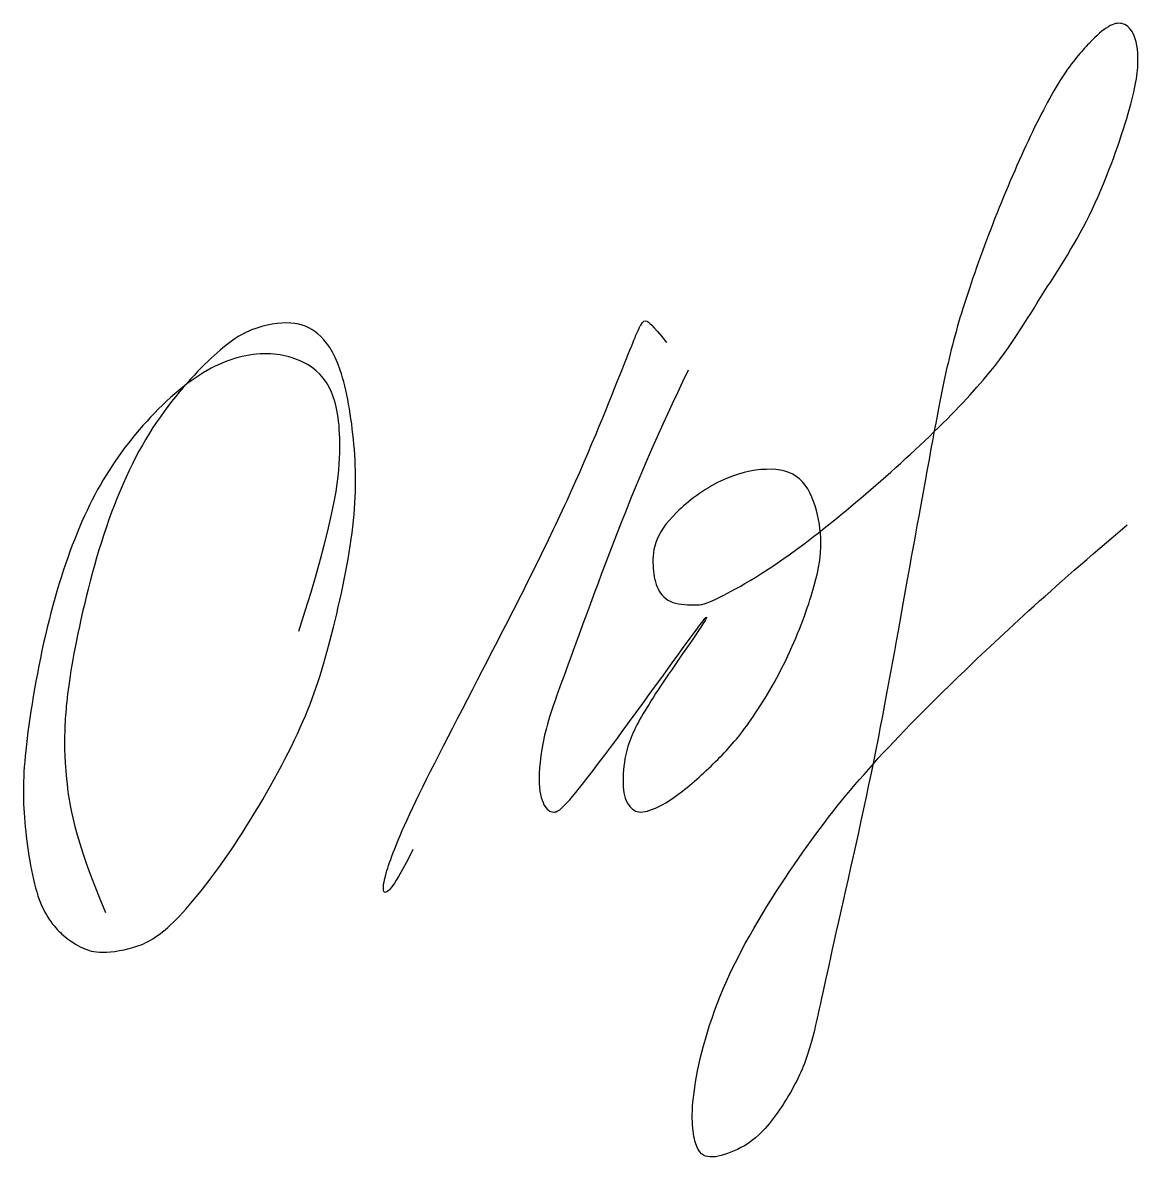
# Model space of a CAD drawing. Header units: inches. Extents: x 20.7 to 27.36, y 4.59 to 11.35.
import ezdxf

# ---------------------------------------------------------------- set-up
doc = ezdxf.new("R2010")
doc.units = ezdxf.units.IN
doc.header["$MEASUREMENT"] = 0
doc.layers.add('Sign', color=5, linetype='Continuous')

msp = doc.modelspace()

# ---------------------------------------------------------------- linework, layer by layer
at = {"layer": 'Sign'}
for points in [[(24.6698, 9.2812), (24.491, 8.9056), (24.2684, 8.3922), (23.9514, 7.5135), (23.8073, 7.1392), (23.7677, 6.8154), (23.8074, 6.6736), (23.8632, 6.6327), (23.9517, 6.6725), (24.7728, 7.811), (24.7812, 7.811), (24.7812, 7.7952), (24.4638, 7.3439), (24.3088, 7.078), (24.2803, 6.8956), (24.2803, 6.7321), (24.3443, 6.6426), (24.4282, 6.6426), (24.5955, 6.7271), (24.8466, 6.9526), (25.0213, 7.1453), (25.2651, 7.5416), (25.4324, 7.9925), (25.472, 8.2273), (25.4477, 8.446), (25.3535, 8.6614), (25.1493, 8.7085), (24.8638, 8.6458), (24.5725, 8.4273), (24.4583, 8.249), (24.4583, 8.0949), (24.4811, 7.9708), (24.5639, 7.8823), (24.7338, 7.8823), (24.7823, 7.8823), (25.3205, 8.1719), (26.4488, 9.1669), (26.7484, 9.6894), (27.0809, 10.1759), (27.3182, 10.8473), (27.3693, 11.1355), (27.331, 11.3111), (27.2592, 11.3586), (27.1838, 11.3443), (27.0716, 11.2437), (26.9077, 11.0606), (26.6996, 10.6663), (26.4841, 10.1592), (26.2947, 9.6255), (26.1956, 9.2362), (26.1008, 8.7093), (25.9607, 7.9462), (25.7786, 6.9064), (25.4969, 5.6981), (25.4147, 5.2698), (25.3185, 5.0193), (25.1107, 4.7104), (24.9419, 4.6182), (24.7904, 4.5721), (24.7053, 4.6312), (24.675, 4.9411), (24.8513, 5.626), (25.3152, 6.3739), (25.7004, 6.8672), (26.2012, 7.3847), (26.836, 7.9777), (27.2907, 8.3585)], [(22.3477, 7.7244), (22.5631, 8.4033), (22.6116, 8.8409), (22.5618, 9.1788), (22.3949, 9.3477), (22.0849, 9.4105), (21.7078, 9.2611), (21.3071, 8.8512), (21.0451, 8.4133), (20.8322, 7.7716), (20.6994, 6.9787), (20.6994, 6.6125), (20.7761, 6.0928), (20.9402, 5.8974), (21.0624, 5.8312), (21.1506, 5.7994), (21.3985, 5.8336), (21.6051, 5.9659), (21.9878, 6.457), (22.3769, 7.1469), (22.5354, 7.6359), (22.6904, 8.3482), (22.6904, 8.8372), (22.6041, 9.3336), (22.4608, 9.5187), (22.3197, 9.5782), (22.0594, 9.5429), (21.8323, 9.3798), (21.4373, 8.943), (21.1505, 8.2791), (20.9739, 7.4761), (20.9474, 7.1544), (20.9474, 6.9003), (21.0025, 6.4967), (21.1944, 6.0472)], [(23.0281, 6.4229), (22.951, 6.2687), (22.8875, 6.1766), (22.8658, 6.1662), (22.8501, 6.1662), (22.8501, 6.2496), (22.9885, 6.6201), (23.4711, 7.5436), (23.9729, 8.5187), (24.3251, 9.411), (24.395, 9.5787), (24.4186, 9.5787), (24.4518, 9.5586), (24.5419, 9.4468)]]:
    msp.add_open_spline(points, degree=3, dxfattribs=at)

doc.saveas('drawing.dxf')
